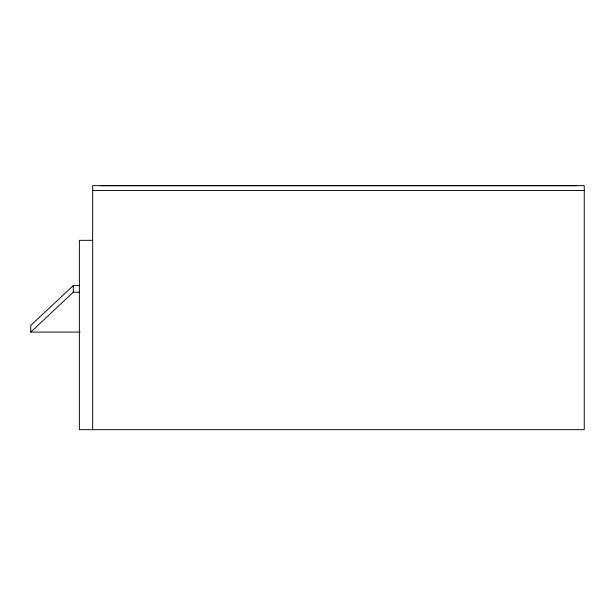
<?xml version="1.0" encoding="UTF-8"?>
<svg xmlns="http://www.w3.org/2000/svg" width="615" height="615" viewBox="0 0 615 615"><rect width="100%" height="100%" fill="white"/><g stroke="black" fill="none" stroke-linecap="round" stroke-linejoin="round"><path stroke-width="0.92" d="M79.466 285.591L73.262 285.591L30.75 325.45L30.75 332.092L80.096 332.092M30.75 332.092L73.262 292.233L79.466 292.233M92.665 190.512L584.25 190.512M92.665 240.334L79.373 240.334L79.373 429.662L584.25 429.662L584.25 185.661L92.665 185.661L92.665 429.662M576.355 185.661L100.56 185.661M73.262 285.591L73.262 292.233"/></g></svg>
